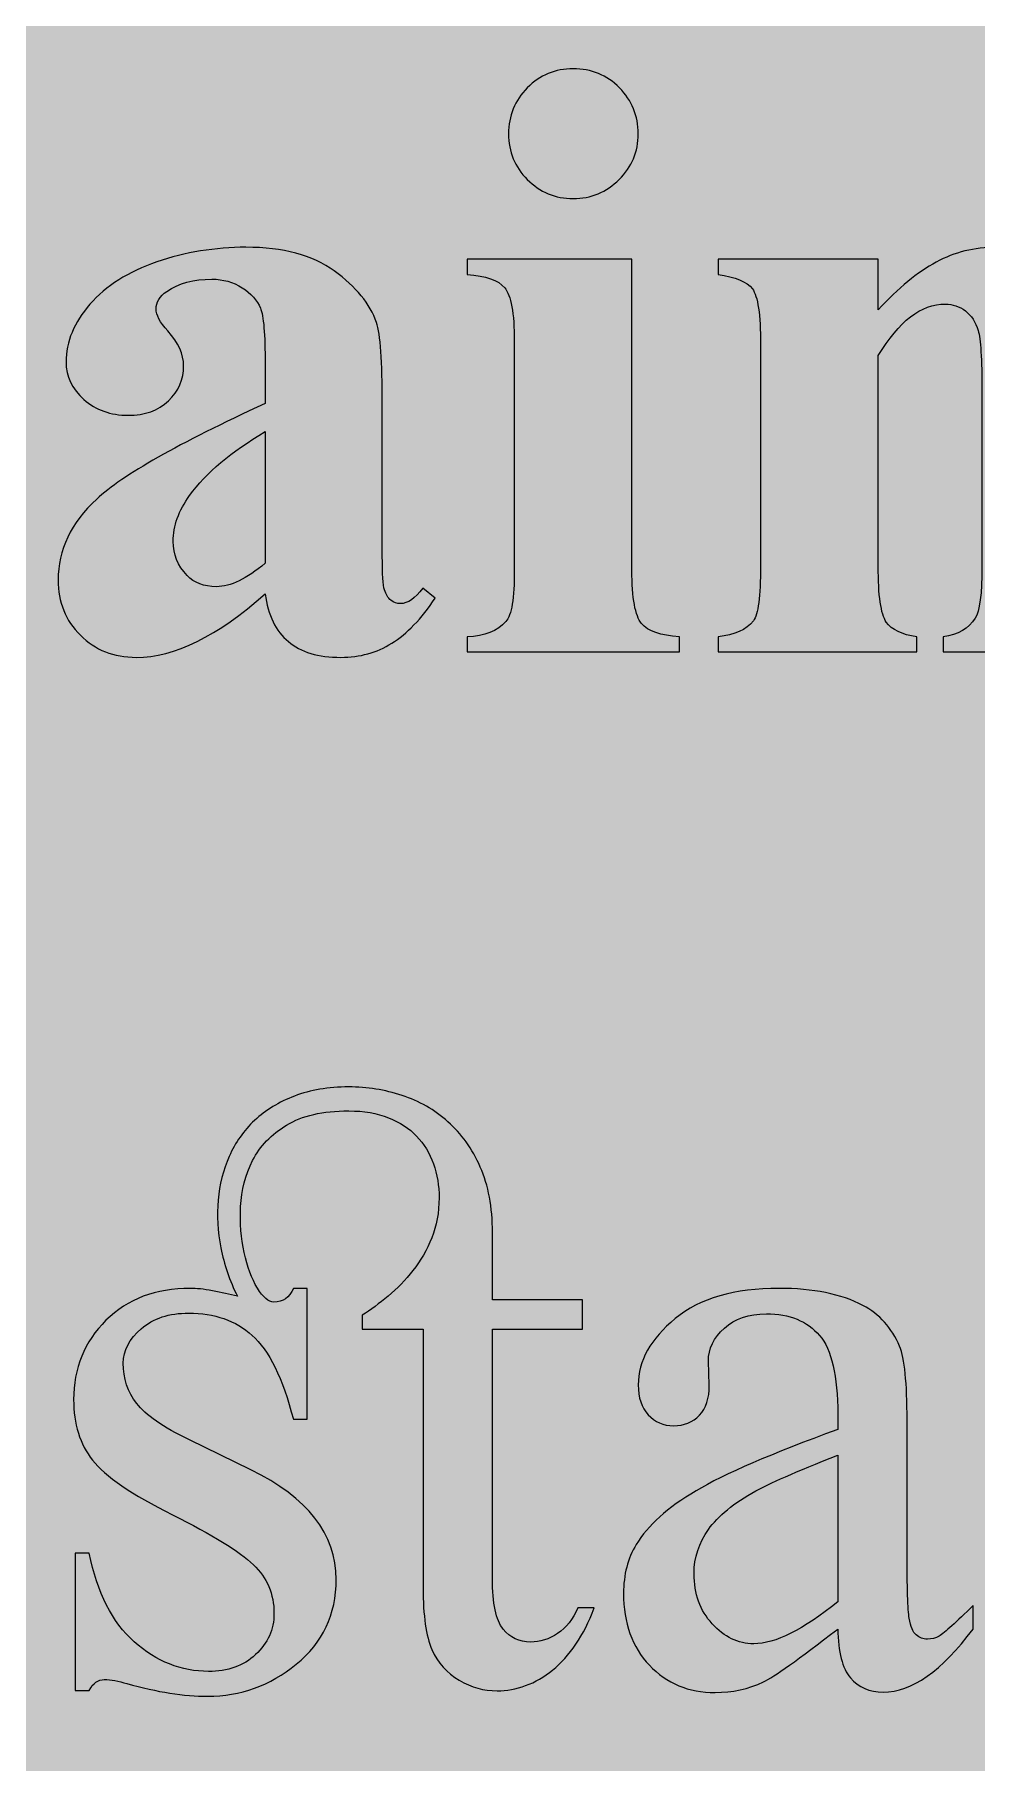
# Model space of a CAD drawing. Header units: inches. Extents: x -1481 to -429, y -1676 to -696.
# Drawn here: x -582.19 to -576.02, y -913.89 to -902.56 of the extents above; entities that cross this region are included whole.
import ezdxf

# ---------------------------------------------------------------- set-up
doc = ezdxf.new("R2010")
doc.units = ezdxf.units.IN
doc.header["$MEASUREMENT"] = 0
doc.layers.add('Layer 1', color=7, linetype='Continuous')

# ---------------------------------------------------------------- blocks, each defined once
blk = doc.blocks.new('block 2')
at = {"layer": 'Layer 1', "true_color": 0x009344}
h = blk.add_hatch(color=114, dxfattribs=at)
h.dxf.hatch_style = 2
h.paths.add_polyline_path([(-429.175, -985.727), (-669.175, -985.727), (-669.175, -695.727), (-429.175, -695.727)])
blk = doc.blocks.new('block 438')
at = {"layer": 'Layer 1', "true_color": 0x8cc63e}
h = blk.add_hatch(color=73, dxfattribs=at)
h.dxf.hatch_style = 2
edge = h.paths.add_edge_path()
edge.add_spline(control_points=[(-578.276, -904.034), (-578.276, -904.034), (-578.276, -906.074), (-578.276, -906.074), (-578.276, -906.256), (-578.255, -906.372), (-578.213, -906.423), (-578.17, -906.473), (-578.088, -906.502), (-577.965, -906.509), (-577.965, -906.509), (-577.965, -906.608), (-577.965, -906.608), (-577.965, -906.608), (-579.355, -906.608), (-579.355, -906.608), (-579.355, -906.608), (-579.355, -906.509), (-579.355, -906.509), (-579.241, -906.506), (-579.157, -906.472), (-579.102, -906.41), (-579.065, -906.368), (-579.047, -906.256), (-579.047, -906.074), (-579.047, -906.074), (-579.047, -904.571), (-579.047, -904.571), (-579.047, -904.389), (-579.068, -904.273), (-579.11, -904.222), (-579.153, -904.172), (-579.234, -904.143), (-579.355, -904.136), (-579.355, -904.136), (-579.355, -904.034), (-579.355, -904.034), (-579.355, -904.034), (-578.276, -904.034), (-578.276, -904.034)], knot_values=[0, 0, 0, 0, 1, 1, 1, 2, 2, 2, 3, 3, 3, 4, 4, 4, 5, 5, 5, 6, 6, 6, 7, 7, 7, 8, 8, 8, 9, 9, 9, 10, 10, 10, 11, 11, 11, 12, 12, 12, 13, 13, 13, 13], degree=3, periodic=1)
edge = h.paths.add_edge_path()
edge.add_spline(control_points=[(-578.661, -902.787), (-578.542, -902.787), (-578.441, -902.828), (-578.358, -902.912), (-578.276, -902.995), (-578.235, -903.096), (-578.235, -903.213), (-578.235, -903.331), (-578.277, -903.431), (-578.36, -903.513), (-578.444, -903.596), (-578.544, -903.638), (-578.661, -903.638), (-578.779, -903.638), (-578.879, -903.596), (-578.962, -903.513), (-579.044, -903.431), (-579.085, -903.331), (-579.085, -903.213), (-579.085, -903.096), (-579.044, -902.995), (-578.962, -902.912), (-578.879, -902.828), (-578.779, -902.787), (-578.661, -902.787)], knot_values=[0, 0, 0, 0, 1, 1, 1, 2, 2, 2, 3, 3, 3, 4, 4, 4, 5, 5, 5, 6, 6, 6, 7, 7, 7, 8, 8, 8, 8], degree=3, periodic=1)
h = blk.add_hatch(color=73, dxfattribs=at)
h.dxf.hatch_style = 2
edge = h.paths.add_edge_path()
edge.add_spline(control_points=[(-580.68, -906.228), (-580.993, -906.506), (-581.275, -906.644), (-581.525, -906.644), (-581.672, -906.644), (-581.794, -906.596), (-581.891, -906.499), (-581.988, -906.403), (-582.037, -906.282), (-582.037, -906.137), (-582.037, -905.941), (-581.953, -905.764), (-581.784, -905.607), (-581.615, -905.45), (-581.247, -905.242), (-580.68, -904.981), (-580.68, -904.981), (-580.68, -904.722), (-580.68, -904.722), (-580.68, -904.528), (-580.69, -904.405), (-580.711, -904.355), (-580.733, -904.304), (-580.772, -904.26), (-580.831, -904.222), (-580.89, -904.185), (-580.956, -904.166), (-581.029, -904.166), (-581.149, -904.166), (-581.247, -904.193), (-581.324, -904.246), (-581.372, -904.279), (-581.395, -904.318), (-581.395, -904.362), (-581.395, -904.4), (-581.37, -904.448), (-581.318, -904.505), (-581.249, -904.584), (-581.214, -904.66), (-581.214, -904.733), (-581.214, -904.823), (-581.247, -904.9), (-581.314, -904.963), (-581.381, -905.027), (-581.469, -905.058), (-581.577, -905.058), (-581.693, -905.058), (-581.79, -905.023), (-581.868, -904.954), (-581.946, -904.884), (-581.985, -904.802), (-581.985, -904.709), (-581.985, -904.576), (-581.932, -904.45), (-581.828, -904.33), (-581.723, -904.21), (-581.577, -904.117), (-581.39, -904.053), (-581.203, -903.989), (-581.008, -903.957), (-580.806, -903.957), (-580.562, -903.957), (-580.369, -904.009), (-580.227, -904.112), (-580.084, -904.216), (-579.992, -904.329), (-579.95, -904.45), (-579.924, -904.527), (-579.912, -904.704), (-579.912, -904.981), (-579.912, -904.981), (-579.912, -905.981), (-579.912, -905.981), (-579.912, -906.098), (-579.907, -906.172), (-579.898, -906.202), (-579.888, -906.232), (-579.875, -906.255), (-579.856, -906.27), (-579.838, -906.284), (-579.817, -906.292), (-579.793, -906.292), (-579.745, -906.292), (-579.697, -906.258), (-579.647, -906.19), (-579.647, -906.19), (-579.565, -906.256), (-579.565, -906.256), (-579.656, -906.392), (-579.751, -906.49), (-579.85, -906.552), (-579.948, -906.613), (-580.059, -906.644), (-580.184, -906.644), (-580.331, -906.644), (-580.446, -906.61), (-580.528, -906.541), (-580.611, -906.472), (-580.661, -906.368), (-580.68, -906.228)], knot_values=[0, 0, 0, 0, 1, 1, 1, 2, 2, 2, 3, 3, 3, 4, 4, 4, 5, 5, 5, 6, 6, 6, 7, 7, 7, 8, 8, 8, 9, 9, 9, 10, 10, 10, 11, 11, 11, 12, 12, 12, 13, 13, 13, 14, 14, 14, 15, 15, 15, 16, 16, 16, 17, 17, 17, 18, 18, 18, 19, 19, 19, 20, 20, 20, 21, 21, 21, 22, 22, 22, 23, 23, 23, 24, 24, 24, 25, 25, 25, 26, 26, 26, 27, 27, 27, 28, 28, 28, 29, 29, 29, 30, 30, 30, 31, 31, 31, 32, 32, 32, 33, 33, 33, 33], degree=3, periodic=1)
edge = h.paths.add_edge_path()
edge.add_spline(control_points=[(-580.68, -906.027), (-580.68, -906.027), (-580.68, -905.165), (-580.68, -905.165), (-580.902, -905.296), (-581.067, -905.435), (-581.175, -905.584), (-581.247, -905.683), (-581.283, -905.783), (-581.283, -905.884), (-581.283, -905.968), (-581.252, -906.043), (-581.192, -906.107), (-581.146, -906.157), (-581.081, -906.181), (-580.999, -906.181), (-580.907, -906.181), (-580.801, -906.13), (-580.68, -906.027)], knot_values=[0, 0, 0, 0, 1, 1, 1, 2, 2, 2, 3, 3, 3, 4, 4, 4, 5, 5, 5, 6, 6, 6, 6], degree=3, periodic=1)
h = blk.add_hatch(color=73, dxfattribs=at)
h.dxf.hatch_style = 2
edge = h.paths.add_edge_path()
edge.add_spline(control_points=[(-576.662, -904.034), (-576.662, -904.034), (-576.662, -904.367), (-576.662, -904.367), (-576.53, -904.224), (-576.404, -904.12), (-576.282, -904.054), (-576.161, -903.989), (-576.031, -903.957), (-575.891, -903.957), (-575.725, -903.957), (-575.586, -904.003), (-575.476, -904.096), (-575.366, -904.188), (-575.292, -904.304), (-575.255, -904.441), (-575.226, -904.546), (-575.211, -904.747), (-575.211, -905.044), (-575.211, -905.044), (-575.211, -906.047), (-575.211, -906.047), (-575.211, -906.245), (-575.193, -906.368), (-575.158, -906.417), (-575.122, -906.466), (-575.047, -906.496), (-574.933, -906.509), (-574.933, -906.509), (-574.933, -906.608), (-574.933, -906.608), (-574.933, -906.608), (-576.236, -906.608), (-576.236, -906.608), (-576.236, -906.608), (-576.236, -906.509), (-576.236, -906.509), (-576.138, -906.496), (-576.069, -906.456), (-576.027, -906.388), (-575.997, -906.342), (-575.982, -906.228), (-575.982, -906.047), (-575.982, -906.047), (-575.982, -904.901), (-575.982, -904.901), (-575.982, -904.69), (-575.991, -904.557), (-576.007, -904.502), (-576.024, -904.447), (-576.052, -904.404), (-576.091, -904.374), (-576.131, -904.344), (-576.174, -904.329), (-576.222, -904.329), (-576.38, -904.329), (-576.527, -904.441), (-576.662, -904.667), (-576.662, -904.667), (-576.662, -906.047), (-576.662, -906.047), (-576.662, -906.239), (-576.645, -906.361), (-576.609, -906.413), (-576.573, -906.464), (-576.506, -906.496), (-576.409, -906.509), (-576.409, -906.509), (-576.409, -906.608), (-576.409, -906.608), (-576.409, -906.608), (-577.712, -906.608), (-577.712, -906.608), (-577.712, -906.608), (-577.712, -906.509), (-577.712, -906.509), (-577.603, -906.498), (-577.526, -906.463), (-577.48, -906.405), (-577.449, -906.364), (-577.433, -906.245), (-577.433, -906.047), (-577.433, -906.047), (-577.433, -904.593), (-577.433, -904.593), (-577.433, -904.398), (-577.451, -904.277), (-577.487, -904.229), (-577.523, -904.182), (-577.598, -904.15), (-577.712, -904.136), (-577.712, -904.136), (-577.712, -904.034), (-577.712, -904.034), (-577.712, -904.034), (-576.662, -904.034), (-576.662, -904.034)], knot_values=[0, 0, 0, 0, 1, 1, 1, 2, 2, 2, 3, 3, 3, 4, 4, 4, 5, 5, 5, 6, 6, 6, 7, 7, 7, 8, 8, 8, 9, 9, 9, 10, 10, 10, 11, 11, 11, 12, 12, 12, 13, 13, 13, 14, 14, 14, 15, 15, 15, 16, 16, 16, 17, 17, 17, 18, 18, 18, 19, 19, 19, 20, 20, 20, 21, 21, 21, 22, 22, 22, 23, 23, 23, 24, 24, 24, 25, 25, 25, 26, 26, 26, 27, 27, 27, 28, 28, 28, 29, 29, 29, 30, 30, 30, 31, 31, 31, 32, 32, 32, 32], degree=3, periodic=1)
h = blk.add_hatch(color=73, dxfattribs=at)
h.dxf.hatch_style = 2
edge = h.paths.add_edge_path()
edge.add_spline(control_points=[(-580.404, -910.779), (-580.404, -910.779), (-580.404, -911.637), (-580.404, -911.637), (-580.404, -911.637), (-580.495, -911.637), (-580.495, -911.637), (-580.565, -911.368), (-580.655, -911.184), (-580.765, -911.087), (-580.873, -910.989), (-581.012, -910.941), (-581.181, -910.941), (-581.309, -910.941), (-581.413, -910.975), (-581.492, -911.043), (-581.571, -911.111), (-581.61, -911.186), (-581.61, -911.268), (-581.61, -911.369), (-581.581, -911.458), (-581.522, -911.533), (-581.465, -911.608), (-581.35, -911.688), (-581.175, -911.772), (-581.175, -911.772), (-580.773, -911.968), (-580.773, -911.968), (-580.401, -912.15), (-580.214, -912.389), (-580.214, -912.686), (-580.214, -912.916), (-580.302, -913.101), (-580.476, -913.242), (-580.648, -913.382), (-580.842, -913.452), (-581.057, -913.452), (-581.211, -913.452), (-581.387, -913.424), (-581.586, -913.369), (-581.642, -913.351), (-581.692, -913.342), (-581.734, -913.342), (-581.775, -913.342), (-581.808, -913.365), (-581.833, -913.413), (-581.833, -913.413), (-581.924, -913.413), (-581.924, -913.413), (-581.924, -913.413), (-581.924, -912.513), (-581.924, -912.513), (-581.924, -912.513), (-581.833, -912.513), (-581.833, -912.513), (-581.78, -912.774), (-581.682, -912.967), (-581.539, -913.094), (-581.392, -913.224), (-581.229, -913.289), (-581.051, -913.289), (-580.925, -913.289), (-580.822, -913.253), (-580.743, -913.179), (-580.662, -913.104), (-580.622, -913.014), (-580.622, -912.909), (-580.622, -912.781), (-580.667, -912.674), (-580.757, -912.59), (-580.849, -912.502), (-581.026, -912.393), (-581.288, -912.262), (-581.554, -912.13), (-581.729, -912.011), (-581.811, -911.904), (-581.894, -911.8), (-581.935, -911.668), (-581.935, -911.508), (-581.935, -911.303), (-581.865, -911.129), (-581.723, -910.988), (-581.582, -910.848), (-581.397, -910.779), (-581.17, -910.779), (-581.131, -910.779), (-581.083, -910.784), (-581.025, -910.795), (-580.967, -910.806), (-580.913, -910.818), (-580.861, -910.831), (-580.913, -910.728), (-580.949, -910.622), (-580.97, -910.514), (-580.991, -910.406), (-580.997, -910.301), (-580.988, -910.2), (-580.979, -910.099), (-580.955, -910.004), (-580.915, -909.914), (-580.876, -909.824), (-580.82, -909.745), (-580.749, -909.678), (-580.677, -909.611), (-580.59, -909.558), (-580.487, -909.519), (-580.384, -909.479), (-580.266, -909.459), (-580.132, -909.459), (-580.012, -909.459), (-579.896, -909.478), (-579.783, -909.515), (-579.671, -909.551), (-579.57, -909.609), (-579.482, -909.687), (-579.394, -909.765), (-579.323, -909.864), (-579.27, -909.984), (-579.217, -910.104), (-579.19, -910.247), (-579.19, -910.412), (-579.19, -910.412), (-579.19, -910.853), (-579.19, -910.853), (-579.19, -910.853), (-578.601, -910.853), (-578.601, -910.853), (-578.601, -910.853), (-578.601, -911.046), (-578.601, -911.046), (-578.601, -911.046), (-579.19, -911.046), (-579.19, -911.046), (-579.19, -911.046), (-579.19, -912.681), (-579.19, -912.681), (-579.19, -912.844), (-579.167, -912.954), (-579.121, -913.011), (-579.075, -913.068), (-579.015, -913.097), (-578.94, -913.097), (-578.879, -913.097), (-578.82, -913.078), (-578.763, -913.04), (-578.706, -913.003), (-578.662, -912.947), (-578.631, -912.873), (-578.631, -912.873), (-578.524, -912.873), (-578.524, -912.873), (-578.557, -912.964), (-578.597, -913.043), (-578.644, -913.111), (-578.69, -913.178), (-578.741, -913.235), (-578.796, -913.28), (-578.851, -913.325), (-578.91, -913.359), (-578.973, -913.382), (-579.035, -913.405), (-579.097, -913.416), (-579.16, -913.416), (-579.246, -913.416), (-579.329, -913.393), (-579.408, -913.347), (-579.488, -913.3), (-579.548, -913.232), (-579.587, -913.146), (-579.625, -913.058), (-579.645, -912.923), (-579.645, -912.742), (-579.645, -912.742), (-579.645, -911.046), (-579.645, -911.046), (-579.645, -911.046), (-580.044, -911.046), (-580.044, -911.046), (-580.044, -911.046), (-580.044, -910.955), (-580.044, -910.955), (-579.989, -910.92), (-579.932, -910.878), (-579.873, -910.829), (-579.814, -910.781), (-579.76, -910.725), (-579.711, -910.661), (-579.661, -910.598), (-579.62, -910.527), (-579.588, -910.448), (-579.556, -910.369), (-579.54, -910.282), (-579.54, -910.186), (-579.54, -910.107), (-579.552, -910.033), (-579.577, -909.963), (-579.602, -909.893), (-579.639, -909.833), (-579.687, -909.782), (-579.736, -909.73), (-579.797, -909.69), (-579.872, -909.661), (-579.946, -909.631), (-580.033, -909.616), (-580.132, -909.616), (-580.303, -909.616), (-580.438, -909.647), (-580.539, -909.709), (-580.64, -909.77), (-580.715, -909.848), (-580.762, -909.941), (-580.81, -910.035), (-580.836, -910.135), (-580.841, -910.243), (-580.845, -910.35), (-580.838, -910.451), (-580.817, -910.544), (-580.797, -910.638), (-580.768, -910.715), (-580.731, -910.777), (-580.693, -910.838), (-580.657, -910.869), (-580.622, -910.869), (-580.563, -910.869), (-580.521, -910.839), (-580.495, -910.779), (-580.495, -910.779), (-580.404, -910.779), (-580.404, -910.779)], knot_values=[0, 0, 0, 0, 1, 1, 1, 2, 2, 2, 3, 3, 3, 4, 4, 4, 5, 5, 5, 6, 6, 6, 7, 7, 7, 8, 8, 8, 9, 9, 9, 10, 10, 10, 11, 11, 11, 12, 12, 12, 13, 13, 13, 14, 14, 14, 15, 15, 15, 16, 16, 16, 17, 17, 17, 18, 18, 18, 19, 19, 19, 20, 20, 20, 21, 21, 21, 22, 22, 22, 23, 23, 23, 24, 24, 24, 25, 25, 25, 26, 26, 26, 27, 27, 27, 28, 28, 28, 29, 29, 29, 30, 30, 30, 31, 31, 31, 32, 32, 32, 33, 33, 33, 34, 34, 34, 35, 35, 35, 36, 36, 36, 37, 37, 37, 38, 38, 38, 39, 39, 39, 40, 40, 40, 41, 41, 41, 42, 42, 42, 43, 43, 43, 44, 44, 44, 45, 45, 45, 46, 46, 46, 47, 47, 47, 48, 48, 48, 49, 49, 49, 50, 50, 50, 51, 51, 51, 52, 52, 52, 53, 53, 53, 54, 54, 54, 55, 55, 55, 56, 56, 56, 57, 57, 57, 58, 58, 58, 59, 59, 59, 60, 60, 60, 61, 61, 61, 62, 62, 62, 63, 63, 63, 64, 64, 64, 65, 65, 65, 66, 66, 66, 67, 67, 67, 68, 68, 68, 69, 69, 69, 70, 70, 70, 71, 71, 71, 72, 72, 72, 73, 73, 73, 74, 74, 74, 75, 75, 75, 76, 76, 76, 76], degree=3, periodic=1)
h = blk.add_hatch(color=73, dxfattribs=at)
h.dxf.hatch_style = 2
edge = h.paths.add_edge_path()
edge.add_spline(control_points=[(-576.927, -913.011), (-577.186, -913.211), (-577.348, -913.327), (-577.414, -913.358), (-577.513, -913.404), (-577.619, -913.427), (-577.731, -913.427), (-577.905, -913.427), (-578.049, -913.368), (-578.162, -913.248), (-578.275, -913.129), (-578.331, -912.972), (-578.331, -912.777), (-578.331, -912.654), (-578.304, -912.548), (-578.248, -912.458), (-578.173, -912.333), (-578.042, -912.215), (-577.856, -912.106), (-577.67, -911.995), (-577.36, -911.861), (-576.927, -911.704), (-576.927, -911.704), (-576.927, -911.604), (-576.927, -911.604), (-576.927, -911.353), (-576.967, -911.18), (-577.047, -911.087), (-577.127, -910.993), (-577.243, -910.946), (-577.395, -910.946), (-577.511, -910.946), (-577.602, -910.978), (-577.67, -911.04), (-577.74, -911.102), (-577.775, -911.174), (-577.775, -911.255), (-577.775, -911.255), (-577.769, -911.414), (-577.769, -911.414), (-577.769, -911.499), (-577.791, -911.564), (-577.834, -911.61), (-577.877, -911.656), (-577.934, -911.679), (-578.003, -911.679), (-578.071, -911.679), (-578.127, -911.655), (-578.17, -911.607), (-578.213, -911.56), (-578.235, -911.494), (-578.235, -911.412), (-578.235, -911.254), (-578.154, -911.109), (-577.992, -910.977), (-577.831, -910.844), (-577.604, -910.779), (-577.312, -910.779), (-577.088, -910.779), (-576.905, -910.816), (-576.762, -910.891), (-576.653, -910.948), (-576.574, -911.037), (-576.522, -911.158), (-576.489, -911.237), (-576.473, -911.399), (-576.473, -911.643), (-576.473, -911.643), (-576.473, -912.499), (-576.473, -912.499), (-576.473, -912.74), (-576.468, -912.887), (-576.459, -912.941), (-576.45, -912.995), (-576.434, -913.032), (-576.413, -913.05), (-576.392, -913.068), (-576.368, -913.077), (-576.34, -913.077), (-576.311, -913.077), (-576.285, -913.071), (-576.263, -913.058), (-576.225, -913.034), (-576.151, -912.967), (-576.04, -912.857), (-576.04, -912.857), (-576.04, -913.011), (-576.04, -913.011), (-576.246, -913.287), (-576.442, -913.424), (-576.629, -913.424), (-576.719, -913.424), (-576.791, -913.393), (-576.844, -913.331), (-576.897, -913.268), (-576.925, -913.162), (-576.927, -913.011)], knot_values=[0, 0, 0, 0, 1, 1, 1, 2, 2, 2, 3, 3, 3, 4, 4, 4, 5, 5, 5, 6, 6, 6, 7, 7, 7, 8, 8, 8, 9, 9, 9, 10, 10, 10, 11, 11, 11, 12, 12, 12, 13, 13, 13, 14, 14, 14, 15, 15, 15, 16, 16, 16, 17, 17, 17, 18, 18, 18, 19, 19, 19, 20, 20, 20, 21, 21, 21, 22, 22, 22, 23, 23, 23, 24, 24, 24, 25, 25, 25, 26, 26, 26, 27, 27, 27, 28, 28, 28, 29, 29, 29, 30, 30, 30, 31, 31, 31, 32, 32, 32, 32], degree=3, periodic=1)
edge = h.paths.add_edge_path()
edge.add_spline(control_points=[(-576.927, -912.832), (-576.927, -912.832), (-576.927, -911.871), (-576.927, -911.871), (-577.204, -911.982), (-577.383, -912.06), (-577.464, -912.106), (-577.609, -912.186), (-577.713, -912.271), (-577.775, -912.359), (-577.837, -912.447), (-577.869, -912.543), (-577.869, -912.648), (-577.869, -912.78), (-577.829, -912.89), (-577.75, -912.977), (-577.671, -913.064), (-577.58, -913.108), (-577.478, -913.108), (-577.338, -913.108), (-577.154, -913.016), (-576.927, -912.832)], knot_values=[0, 0, 0, 0, 1, 1, 1, 2, 2, 2, 3, 3, 3, 4, 4, 4, 5, 5, 5, 6, 6, 6, 7, 7, 7, 7], degree=3, periodic=1)
at = {"layer": 'Layer 1', "lineweight": 0}
for points, knots in [([(-578.661, -902.787), (-578.542, -902.787), (-578.441, -902.828), (-578.358, -902.912), (-578.276, -902.995), (-578.235, -903.096), (-578.235, -903.213), (-578.235, -903.331), (-578.277, -903.431), (-578.36, -903.513), (-578.444, -903.596), (-578.544, -903.638), (-578.661, -903.638), (-578.779, -903.638), (-578.879, -903.596), (-578.962, -903.513), (-579.044, -903.431), (-579.085, -903.331), (-579.085, -903.213), (-579.085, -903.096), (-579.044, -902.995), (-578.962, -902.912), (-578.879, -902.828), (-578.779, -902.787), (-578.661, -902.787)], [0, 0, 0, 0, 1, 1, 1, 2, 2, 2, 3, 3, 3, 4, 4, 4, 5, 5, 5, 6, 6, 6, 7, 7, 7, 8, 8, 8, 8]), ([(-580.68, -906.228), (-580.993, -906.506), (-581.275, -906.644), (-581.525, -906.644), (-581.672, -906.644), (-581.794, -906.596), (-581.891, -906.499), (-581.988, -906.403), (-582.037, -906.282), (-582.037, -906.137), (-582.037, -905.941), (-581.953, -905.764), (-581.784, -905.607), (-581.615, -905.45), (-581.247, -905.242), (-580.68, -904.981), (-580.68, -904.981), (-580.68, -904.722), (-580.68, -904.722), (-580.68, -904.528), (-580.69, -904.405), (-580.711, -904.355), (-580.733, -904.304), (-580.772, -904.26), (-580.831, -904.222), (-580.89, -904.185), (-580.956, -904.166), (-581.029, -904.166), (-581.149, -904.166), (-581.247, -904.193), (-581.324, -904.246), (-581.372, -904.279), (-581.395, -904.318), (-581.395, -904.362), (-581.395, -904.4), (-581.37, -904.448), (-581.318, -904.505), (-581.249, -904.584), (-581.214, -904.66), (-581.214, -904.733), (-581.214, -904.823), (-581.247, -904.9), (-581.314, -904.963), (-581.381, -905.027), (-581.469, -905.058), (-581.577, -905.058), (-581.693, -905.058), (-581.79, -905.023), (-581.868, -904.954), (-581.946, -904.884), (-581.985, -904.802), (-581.985, -904.709), (-581.985, -904.576), (-581.932, -904.45), (-581.828, -904.33), (-581.723, -904.21), (-581.577, -904.117), (-581.39, -904.053), (-581.203, -903.989), (-581.008, -903.957), (-580.806, -903.957), (-580.562, -903.957), (-580.369, -904.009), (-580.227, -904.112), (-580.084, -904.216), (-579.992, -904.329), (-579.95, -904.45), (-579.924, -904.527), (-579.912, -904.704), (-579.912, -904.981), (-579.912, -904.981), (-579.912, -905.981), (-579.912, -905.981), (-579.912, -906.098), (-579.907, -906.172), (-579.898, -906.202), (-579.888, -906.232), (-579.875, -906.255), (-579.856, -906.27), (-579.838, -906.284), (-579.817, -906.292), (-579.793, -906.292), (-579.745, -906.292), (-579.697, -906.258), (-579.647, -906.19), (-579.647, -906.19), (-579.565, -906.256), (-579.565, -906.256), (-579.656, -906.392), (-579.751, -906.49), (-579.85, -906.552), (-579.948, -906.613), (-580.059, -906.644), (-580.184, -906.644), (-580.331, -906.644), (-580.446, -906.61), (-580.528, -906.541), (-580.611, -906.472), (-580.661, -906.368), (-580.68, -906.228)], [0, 0, 0, 0, 1, 1, 1, 2, 2, 2, 3, 3, 3, 4, 4, 4, 5, 5, 5, 6, 6, 6, 7, 7, 7, 8, 8, 8, 9, 9, 9, 10, 10, 10, 11, 11, 11, 12, 12, 12, 13, 13, 13, 14, 14, 14, 15, 15, 15, 16, 16, 16, 17, 17, 17, 18, 18, 18, 19, 19, 19, 20, 20, 20, 21, 21, 21, 22, 22, 22, 23, 23, 23, 24, 24, 24, 25, 25, 25, 26, 26, 26, 27, 27, 27, 28, 28, 28, 29, 29, 29, 30, 30, 30, 31, 31, 31, 32, 32, 32, 33, 33, 33, 33]), ([(-576.662, -904.034), (-576.662, -904.034), (-576.662, -904.367), (-576.662, -904.367), (-576.53, -904.224), (-576.404, -904.12), (-576.282, -904.054), (-576.161, -903.989), (-576.031, -903.957), (-575.891, -903.957), (-575.725, -903.957), (-575.586, -904.003), (-575.476, -904.096), (-575.366, -904.188), (-575.292, -904.304), (-575.255, -904.441), (-575.226, -904.546), (-575.211, -904.747), (-575.211, -905.044), (-575.211, -905.044), (-575.211, -906.047), (-575.211, -906.047), (-575.211, -906.245), (-575.193, -906.368), (-575.158, -906.417), (-575.122, -906.466), (-575.047, -906.496), (-574.933, -906.509), (-574.933, -906.509), (-574.933, -906.608), (-574.933, -906.608), (-574.933, -906.608), (-576.236, -906.608), (-576.236, -906.608), (-576.236, -906.608), (-576.236, -906.509), (-576.236, -906.509), (-576.138, -906.496), (-576.069, -906.456), (-576.027, -906.388), (-575.997, -906.342), (-575.982, -906.228), (-575.982, -906.047), (-575.982, -906.047), (-575.982, -904.901), (-575.982, -904.901), (-575.982, -904.69), (-575.991, -904.557), (-576.007, -904.502), (-576.024, -904.447), (-576.052, -904.404), (-576.091, -904.374), (-576.131, -904.344), (-576.174, -904.329), (-576.222, -904.329), (-576.38, -904.329), (-576.527, -904.441), (-576.662, -904.667), (-576.662, -904.667), (-576.662, -906.047), (-576.662, -906.047), (-576.662, -906.239), (-576.645, -906.361), (-576.609, -906.413), (-576.573, -906.464), (-576.506, -906.496), (-576.409, -906.509), (-576.409, -906.509), (-576.409, -906.608), (-576.409, -906.608), (-576.409, -906.608), (-577.712, -906.608), (-577.712, -906.608), (-577.712, -906.608), (-577.712, -906.509), (-577.712, -906.509), (-577.603, -906.498), (-577.526, -906.463), (-577.48, -906.405), (-577.449, -906.364), (-577.433, -906.245), (-577.433, -906.047), (-577.433, -906.047), (-577.433, -904.593), (-577.433, -904.593), (-577.433, -904.398), (-577.451, -904.277), (-577.487, -904.229), (-577.523, -904.182), (-577.598, -904.15), (-577.712, -904.136), (-577.712, -904.136), (-577.712, -904.034), (-577.712, -904.034), (-577.712, -904.034), (-576.662, -904.034), (-576.662, -904.034)], [0, 0, 0, 0, 1, 1, 1, 2, 2, 2, 3, 3, 3, 4, 4, 4, 5, 5, 5, 6, 6, 6, 7, 7, 7, 8, 8, 8, 9, 9, 9, 10, 10, 10, 11, 11, 11, 12, 12, 12, 13, 13, 13, 14, 14, 14, 15, 15, 15, 16, 16, 16, 17, 17, 17, 18, 18, 18, 19, 19, 19, 20, 20, 20, 21, 21, 21, 22, 22, 22, 23, 23, 23, 24, 24, 24, 25, 25, 25, 26, 26, 26, 27, 27, 27, 28, 28, 28, 29, 29, 29, 30, 30, 30, 31, 31, 31, 32, 32, 32, 32]), ([(-578.276, -904.034), (-578.276, -904.034), (-578.276, -906.074), (-578.276, -906.074), (-578.276, -906.256), (-578.255, -906.372), (-578.213, -906.423), (-578.17, -906.473), (-578.088, -906.502), (-577.965, -906.509), (-577.965, -906.509), (-577.965, -906.608), (-577.965, -906.608), (-577.965, -906.608), (-579.355, -906.608), (-579.355, -906.608), (-579.355, -906.608), (-579.355, -906.509), (-579.355, -906.509), (-579.241, -906.506), (-579.157, -906.472), (-579.102, -906.41), (-579.065, -906.368), (-579.047, -906.256), (-579.047, -906.074), (-579.047, -906.074), (-579.047, -904.571), (-579.047, -904.571), (-579.047, -904.389), (-579.068, -904.273), (-579.11, -904.222), (-579.153, -904.172), (-579.234, -904.143), (-579.355, -904.136), (-579.355, -904.136), (-579.355, -904.034), (-579.355, -904.034), (-579.355, -904.034), (-578.276, -904.034), (-578.276, -904.034)], [0, 0, 0, 0, 1, 1, 1, 2, 2, 2, 3, 3, 3, 4, 4, 4, 5, 5, 5, 6, 6, 6, 7, 7, 7, 8, 8, 8, 9, 9, 9, 10, 10, 10, 11, 11, 11, 12, 12, 12, 13, 13, 13, 13]), ([(-580.68, -906.027), (-580.68, -906.027), (-580.68, -905.165), (-580.68, -905.165), (-580.902, -905.296), (-581.067, -905.435), (-581.175, -905.584), (-581.247, -905.683), (-581.283, -905.783), (-581.283, -905.884), (-581.283, -905.968), (-581.252, -906.043), (-581.192, -906.107), (-581.146, -906.157), (-581.081, -906.181), (-580.999, -906.181), (-580.907, -906.181), (-580.801, -906.13), (-580.68, -906.027)], [0, 0, 0, 0, 1, 1, 1, 2, 2, 2, 3, 3, 3, 4, 4, 4, 5, 5, 5, 6, 6, 6, 6]), ([(-580.404, -910.779), (-580.404, -910.779), (-580.404, -911.637), (-580.404, -911.637), (-580.404, -911.637), (-580.495, -911.637), (-580.495, -911.637), (-580.565, -911.368), (-580.655, -911.184), (-580.765, -911.087), (-580.873, -910.989), (-581.012, -910.941), (-581.181, -910.941), (-581.309, -910.941), (-581.413, -910.975), (-581.492, -911.043), (-581.571, -911.111), (-581.61, -911.186), (-581.61, -911.268), (-581.61, -911.369), (-581.581, -911.458), (-581.522, -911.533), (-581.465, -911.608), (-581.35, -911.688), (-581.175, -911.772), (-581.175, -911.772), (-580.773, -911.968), (-580.773, -911.968), (-580.401, -912.15), (-580.214, -912.389), (-580.214, -912.686), (-580.214, -912.916), (-580.302, -913.101), (-580.476, -913.242), (-580.648, -913.382), (-580.842, -913.452), (-581.057, -913.452), (-581.211, -913.452), (-581.387, -913.424), (-581.586, -913.369), (-581.642, -913.351), (-581.692, -913.342), (-581.734, -913.342), (-581.775, -913.342), (-581.808, -913.365), (-581.833, -913.413), (-581.833, -913.413), (-581.924, -913.413), (-581.924, -913.413), (-581.924, -913.413), (-581.924, -912.513), (-581.924, -912.513), (-581.924, -912.513), (-581.833, -912.513), (-581.833, -912.513), (-581.78, -912.774), (-581.682, -912.967), (-581.539, -913.094), (-581.392, -913.224), (-581.229, -913.289), (-581.051, -913.289), (-580.925, -913.289), (-580.822, -913.253), (-580.743, -913.179), (-580.662, -913.104), (-580.622, -913.014), (-580.622, -912.909), (-580.622, -912.781), (-580.667, -912.674), (-580.757, -912.59), (-580.849, -912.502), (-581.026, -912.393), (-581.288, -912.262), (-581.554, -912.13), (-581.729, -912.011), (-581.811, -911.904), (-581.894, -911.8), (-581.935, -911.668), (-581.935, -911.508), (-581.935, -911.303), (-581.865, -911.129), (-581.723, -910.988), (-581.582, -910.848), (-581.397, -910.779), (-581.17, -910.779), (-581.131, -910.779), (-581.083, -910.784), (-581.025, -910.795), (-580.967, -910.806), (-580.913, -910.818), (-580.861, -910.831), (-580.913, -910.728), (-580.949, -910.622), (-580.97, -910.514), (-580.991, -910.406), (-580.997, -910.301), (-580.988, -910.2), (-580.979, -910.099), (-580.955, -910.004), (-580.915, -909.914), (-580.876, -909.824), (-580.82, -909.745), (-580.749, -909.678), (-580.677, -909.611), (-580.59, -909.558), (-580.487, -909.519), (-580.384, -909.479), (-580.266, -909.459), (-580.132, -909.459), (-580.012, -909.459), (-579.896, -909.478), (-579.783, -909.515), (-579.671, -909.551), (-579.57, -909.609), (-579.482, -909.687), (-579.394, -909.765), (-579.323, -909.864), (-579.27, -909.984), (-579.217, -910.104), (-579.19, -910.247), (-579.19, -910.412), (-579.19, -910.412), (-579.19, -910.853), (-579.19, -910.853), (-579.19, -910.853), (-578.601, -910.853), (-578.601, -910.853), (-578.601, -910.853), (-578.601, -911.046), (-578.601, -911.046), (-578.601, -911.046), (-579.19, -911.046), (-579.19, -911.046), (-579.19, -911.046), (-579.19, -912.681), (-579.19, -912.681), (-579.19, -912.844), (-579.167, -912.954), (-579.121, -913.011), (-579.075, -913.068), (-579.015, -913.097), (-578.94, -913.097), (-578.879, -913.097), (-578.82, -913.078), (-578.763, -913.04), (-578.706, -913.003), (-578.662, -912.947), (-578.631, -912.873), (-578.631, -912.873), (-578.524, -912.873), (-578.524, -912.873), (-578.557, -912.964), (-578.597, -913.043), (-578.644, -913.111), (-578.69, -913.178), (-578.741, -913.235), (-578.796, -913.28), (-578.851, -913.325), (-578.91, -913.359), (-578.973, -913.382), (-579.035, -913.405), (-579.097, -913.416), (-579.16, -913.416), (-579.246, -913.416), (-579.329, -913.393), (-579.408, -913.347), (-579.488, -913.3), (-579.548, -913.232), (-579.587, -913.146), (-579.625, -913.058), (-579.645, -912.923), (-579.645, -912.742), (-579.645, -912.742), (-579.645, -911.046), (-579.645, -911.046), (-579.645, -911.046), (-580.044, -911.046), (-580.044, -911.046), (-580.044, -911.046), (-580.044, -910.955), (-580.044, -910.955), (-579.989, -910.92), (-579.932, -910.878), (-579.873, -910.829), (-579.814, -910.781), (-579.76, -910.725), (-579.711, -910.661), (-579.661, -910.598), (-579.62, -910.527), (-579.588, -910.448), (-579.556, -910.369), (-579.54, -910.282), (-579.54, -910.186), (-579.54, -910.107), (-579.552, -910.033), (-579.577, -909.963), (-579.602, -909.893), (-579.639, -909.833), (-579.687, -909.782), (-579.736, -909.73), (-579.797, -909.69), (-579.872, -909.661), (-579.946, -909.631), (-580.033, -909.616), (-580.132, -909.616), (-580.303, -909.616), (-580.438, -909.647), (-580.539, -909.709), (-580.64, -909.77), (-580.715, -909.848), (-580.762, -909.941), (-580.81, -910.035), (-580.836, -910.135), (-580.841, -910.243), (-580.845, -910.35), (-580.838, -910.451), (-580.817, -910.544), (-580.797, -910.638), (-580.768, -910.715), (-580.731, -910.777), (-580.693, -910.838), (-580.657, -910.869), (-580.622, -910.869), (-580.563, -910.869), (-580.521, -910.839), (-580.495, -910.779), (-580.495, -910.779), (-580.404, -910.779), (-580.404, -910.779)], [0, 0, 0, 0, 1, 1, 1, 2, 2, 2, 3, 3, 3, 4, 4, 4, 5, 5, 5, 6, 6, 6, 7, 7, 7, 8, 8, 8, 9, 9, 9, 10, 10, 10, 11, 11, 11, 12, 12, 12, 13, 13, 13, 14, 14, 14, 15, 15, 15, 16, 16, 16, 17, 17, 17, 18, 18, 18, 19, 19, 19, 20, 20, 20, 21, 21, 21, 22, 22, 22, 23, 23, 23, 24, 24, 24, 25, 25, 25, 26, 26, 26, 27, 27, 27, 28, 28, 28, 29, 29, 29, 30, 30, 30, 31, 31, 31, 32, 32, 32, 33, 33, 33, 34, 34, 34, 35, 35, 35, 36, 36, 36, 37, 37, 37, 38, 38, 38, 39, 39, 39, 40, 40, 40, 41, 41, 41, 42, 42, 42, 43, 43, 43, 44, 44, 44, 45, 45, 45, 46, 46, 46, 47, 47, 47, 48, 48, 48, 49, 49, 49, 50, 50, 50, 51, 51, 51, 52, 52, 52, 53, 53, 53, 54, 54, 54, 55, 55, 55, 56, 56, 56, 57, 57, 57, 58, 58, 58, 59, 59, 59, 60, 60, 60, 61, 61, 61, 62, 62, 62, 63, 63, 63, 64, 64, 64, 65, 65, 65, 66, 66, 66, 67, 67, 67, 68, 68, 68, 69, 69, 69, 70, 70, 70, 71, 71, 71, 72, 72, 72, 73, 73, 73, 74, 74, 74, 75, 75, 75, 76, 76, 76, 76]), ([(-576.927, -913.011), (-577.186, -913.211), (-577.348, -913.327), (-577.414, -913.358), (-577.513, -913.404), (-577.619, -913.427), (-577.731, -913.427), (-577.905, -913.427), (-578.049, -913.368), (-578.162, -913.248), (-578.275, -913.129), (-578.331, -912.972), (-578.331, -912.777), (-578.331, -912.654), (-578.304, -912.548), (-578.248, -912.458), (-578.173, -912.333), (-578.042, -912.215), (-577.856, -912.106), (-577.67, -911.995), (-577.36, -911.861), (-576.927, -911.704), (-576.927, -911.704), (-576.927, -911.604), (-576.927, -911.604), (-576.927, -911.353), (-576.967, -911.18), (-577.047, -911.087), (-577.127, -910.993), (-577.243, -910.946), (-577.395, -910.946), (-577.511, -910.946), (-577.602, -910.978), (-577.67, -911.04), (-577.74, -911.102), (-577.775, -911.174), (-577.775, -911.255), (-577.775, -911.255), (-577.769, -911.414), (-577.769, -911.414), (-577.769, -911.499), (-577.791, -911.564), (-577.834, -911.61), (-577.877, -911.656), (-577.934, -911.679), (-578.003, -911.679), (-578.071, -911.679), (-578.127, -911.655), (-578.17, -911.607), (-578.213, -911.56), (-578.235, -911.494), (-578.235, -911.412), (-578.235, -911.254), (-578.154, -911.109), (-577.992, -910.977), (-577.831, -910.844), (-577.604, -910.779), (-577.312, -910.779), (-577.088, -910.779), (-576.905, -910.816), (-576.762, -910.891), (-576.653, -910.948), (-576.574, -911.037), (-576.522, -911.158), (-576.489, -911.237), (-576.473, -911.399), (-576.473, -911.643), (-576.473, -911.643), (-576.473, -912.499), (-576.473, -912.499), (-576.473, -912.74), (-576.468, -912.887), (-576.459, -912.941), (-576.45, -912.995), (-576.434, -913.032), (-576.413, -913.05), (-576.392, -913.068), (-576.368, -913.077), (-576.34, -913.077), (-576.311, -913.077), (-576.285, -913.071), (-576.263, -913.058), (-576.225, -913.034), (-576.151, -912.967), (-576.04, -912.857), (-576.04, -912.857), (-576.04, -913.011), (-576.04, -913.011), (-576.246, -913.287), (-576.442, -913.424), (-576.629, -913.424), (-576.719, -913.424), (-576.791, -913.393), (-576.844, -913.331), (-576.897, -913.268), (-576.925, -913.162), (-576.927, -913.011)], [0, 0, 0, 0, 1, 1, 1, 2, 2, 2, 3, 3, 3, 4, 4, 4, 5, 5, 5, 6, 6, 6, 7, 7, 7, 8, 8, 8, 9, 9, 9, 10, 10, 10, 11, 11, 11, 12, 12, 12, 13, 13, 13, 14, 14, 14, 15, 15, 15, 16, 16, 16, 17, 17, 17, 18, 18, 18, 19, 19, 19, 20, 20, 20, 21, 21, 21, 22, 22, 22, 23, 23, 23, 24, 24, 24, 25, 25, 25, 26, 26, 26, 27, 27, 27, 28, 28, 28, 29, 29, 29, 30, 30, 30, 31, 31, 31, 32, 32, 32, 32]), ([(-576.927, -912.832), (-576.927, -912.832), (-576.927, -911.871), (-576.927, -911.871), (-577.204, -911.982), (-577.383, -912.06), (-577.464, -912.106), (-577.609, -912.186), (-577.713, -912.271), (-577.775, -912.359), (-577.837, -912.447), (-577.869, -912.543), (-577.869, -912.648), (-577.869, -912.78), (-577.829, -912.89), (-577.75, -912.977), (-577.671, -913.064), (-577.58, -913.108), (-577.478, -913.108), (-577.338, -913.108), (-577.154, -913.016), (-576.927, -912.832)], [0, 0, 0, 0, 1, 1, 1, 2, 2, 2, 3, 3, 3, 4, 4, 4, 5, 5, 5, 6, 6, 6, 7, 7, 7, 7])]:
    blk.add_open_spline(points, degree=3, knots=knots, dxfattribs=at)

msp = doc.modelspace()

# ---------------------------------------------------------------- hatches: boundary and pattern name
at = {"layer": 'Layer 1', "true_color": 0x006738}
h = msp.add_hatch(color=116, dxfattribs=at)
h.dxf.hatch_style = 2
h.paths.add_polyline_path([(-484.406, -970.727), (-654.406, -970.727), (-654.406, -751.646), (-484.406, -751.646)])

# ---------------------------------------------------------------- block references
at = {"layer": 'Layer 1'}
for name in ['block 2', 'block 438']:
    msp.add_blockref(name, (0, 0), dxfattribs=at)

doc.saveas('drawing.dxf')
